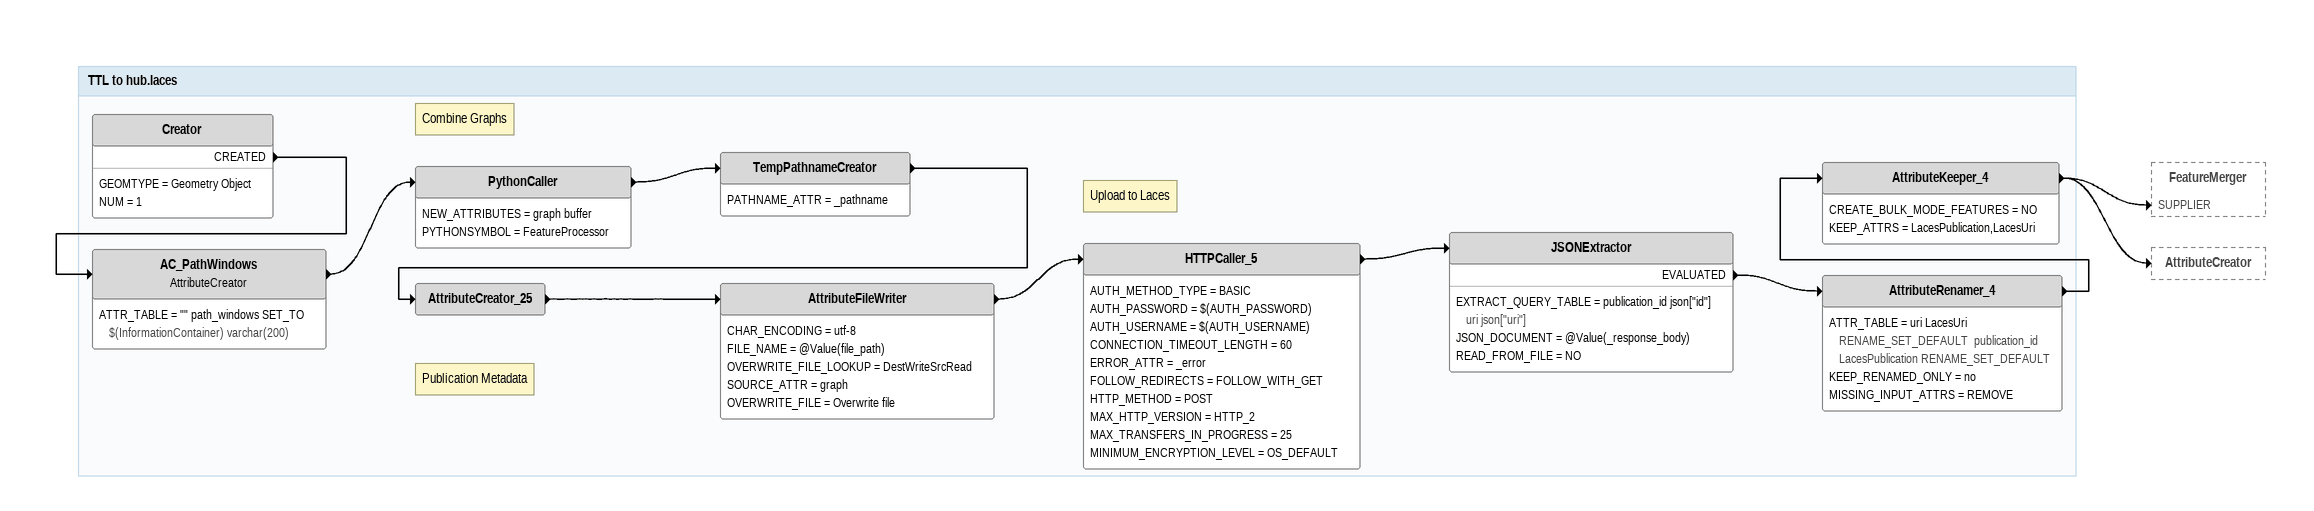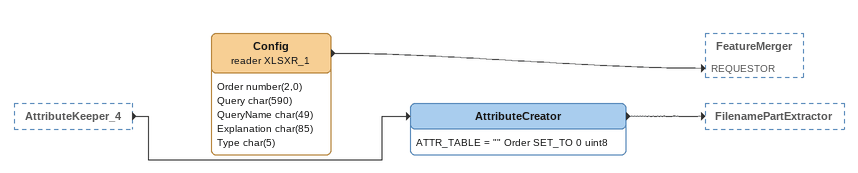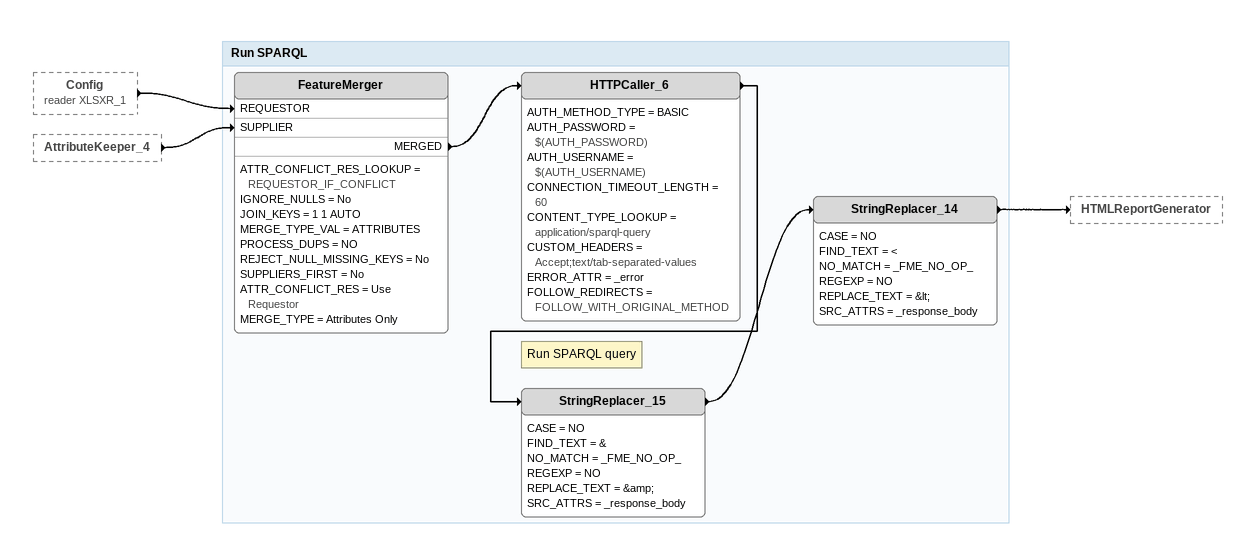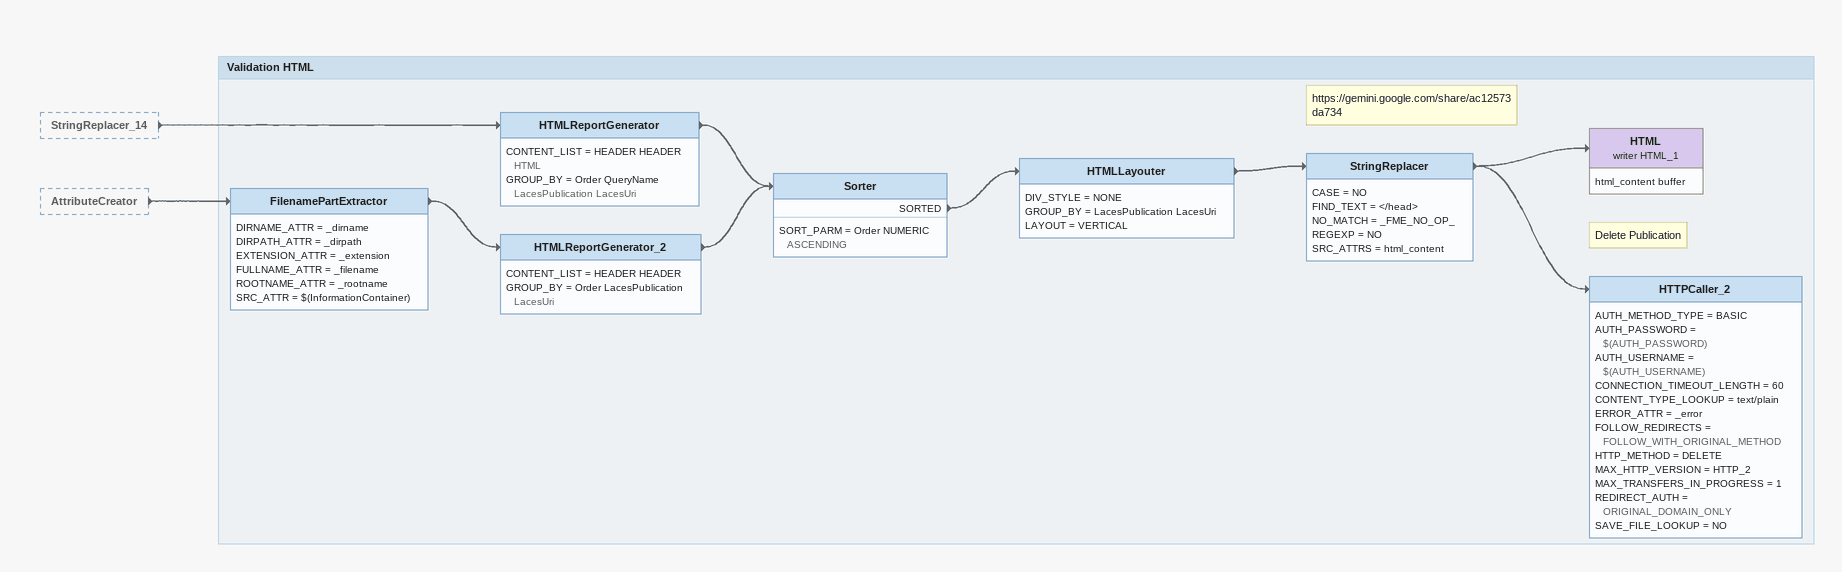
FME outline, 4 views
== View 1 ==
Bookmark: TTL to hub.laces
Creator
    GEOMTYPE = Geometry Object
    NUM = 1
    CREATED -> AC_PathWindows
AC_PathWindows: AttributeCreator
    ATTR_TABLE = "" path_windows SET_TO $(InformationContainer) varchar(200)
    -> PythonCaller
Note: Combine Graphs
PythonCaller
    NEW_ATTRIBUTES = graph buffer
    PYTHONSYMBOL = FeatureProcessor
    -> TempPathnameCreator
TempPathnameCreator
    PATHNAME_ATTR = _pathname
    -> AttributeCreator_25
Note: Publication Metadata
AttributeCreator_25
    -> AttributeFileWriter
AttributeFileWriter
    CHAR_ENCODING = utf-8
    FILE_NAME = @Value(file_path)
    OVERWRITE_FILE_LOOKUP = DestWriteSrcRead
    SOURCE_ATTR = graph
    OVERWRITE_FILE = Overwrite file
    -> HTTPCaller_5
Note: Upload to Laces
HTTPCaller_5
    AUTH_METHOD_TYPE = BASIC
    AUTH_PASSWORD = $(AUTH_PASSWORD)
    AUTH_USERNAME = $(AUTH_USERNAME)
    CONNECTION_TIMEOUT_LENGTH = 60
    ERROR_ATTR = _error
    FOLLOW_REDIRECTS = FOLLOW_WITH_GET
    HTTP_METHOD = POST
    MAX_HTTP_VERSION = HTTP_2
    MAX_TRANSFERS_IN_PROGRESS = 25
    MINIMUM_ENCRYPTION_LEVEL = OS_DEFAULT
    -> JSONExtractor
JSONExtractor
    EXTRACT_QUERY_TABLE = publication_id json["id"] uri json["uri"]
    JSON_DOCUMENT = @Value(_response_body)
    READ_FROM_FILE = NO
    EVALUATED -> AttributeRenamer_4
AttributeRenamer_4
    ATTR_TABLE = uri LacesUri RENAME_SET_DEFAULT  publication_id LacesPublication RENAME_SET_DEFAULT
    KEEP_RENAMED_ONLY = no
    MISSING_INPUT_ATTRS = REMOVE
    -> AttributeKeeper_4
AttributeKeeper_4
    CREATE_BULK_MODE_FEATURES = NO
    KEEP_ATTRS = LacesPublication,LacesUri
    -> FeatureMerger [SUPPLIER]
    -> AttributeCreator

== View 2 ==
AttributeKeeper_4 [outside]
    -> AttributeCreator
AttributeCreator
    ATTR_TABLE = "" Order SET_TO 0 uint8
    -> FilenamePartExtractor
Config (reader XLSXR_1)
    attributes: Order number(2,0), Query char(590), QueryName char(49), Explanation char(85), Type char(5)
    -> FeatureMerger [REQUESTOR]

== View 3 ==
Config (reader XLSXR_1) [outside]
    -> FeatureMerger [REQUESTOR]
AttributeKeeper_4 [outside]
    -> FeatureMerger [SUPPLIER]

Bookmark: Run SPARQL
FeatureMerger
    ATTR_CONFLICT_RES_LOOKUP = REQUESTOR_IF_CONFLICT
    IGNORE_NULLS = No
    JOIN_KEYS = 1 1 AUTO
    MERGE_TYPE_VAL = ATTRIBUTES
    PROCESS_DUPS = NO
    REJECT_NULL_MISSING_KEYS = No
    SUPPLIERS_FIRST = No
    ATTR_CONFLICT_RES = Use Requestor
    MERGE_TYPE = Attributes Only
    MERGED -> HTTPCaller_6
Note: Run SPARQL query
HTTPCaller_6
    AUTH_METHOD_TYPE = BASIC
    AUTH_PASSWORD = $(AUTH_PASSWORD)
    AUTH_USERNAME = $(AUTH_USERNAME)
    CONNECTION_TIMEOUT_LENGTH = 60
    CONTENT_TYPE_LOOKUP = application/sparql-query
    CUSTOM_HEADERS = Accept;text/tab-separated-values
    ERROR_ATTR = _error
    FOLLOW_REDIRECTS = FOLLOW_WITH_ORIGINAL_METHOD
    -> StringReplacer_15
StringReplacer_15
    CASE = NO
    FIND_TEXT = &
    NO_MATCH = _FME_NO_OP_
    REGEXP = NO
    REPLACE_TEXT = &amp;
    SRC_ATTRS = _response_body
    -> StringReplacer_14
StringReplacer_14
    CASE = NO
    FIND_TEXT = <
    NO_MATCH = _FME_NO_OP_
    REGEXP = NO
    REPLACE_TEXT = &lt;
    SRC_ATTRS = _response_body
    -> HTMLReportGenerator

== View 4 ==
StringReplacer_14 [outside]
    -> HTMLReportGenerator
AttributeCreator [outside]
    -> FilenamePartExtractor

Bookmark: Validation HTML
FilenamePartExtractor
    DIRNAME_ATTR = _dirname
    DIRPATH_ATTR = _dirpath
    EXTENSION_ATTR = _extension
    FULLNAME_ATTR = _filename
    ROOTNAME_ATTR = _rootname
    SRC_ATTR = $(InformationContainer)
    -> HTMLReportGenerator_2
HTMLReportGenerator_2
    CONTENT_LIST = HEADER HEADER
    GROUP_BY = Order LacesPublication LacesUri
    -> Sorter
HTMLReportGenerator
    CONTENT_LIST = HEADER HEADER HTML
    GROUP_BY = Order QueryName LacesPublication LacesUri
    -> Sorter
Sorter
    SORT_PARM = Order NUMERIC ASCENDING
    SORTED -> HTMLLayouter
HTMLLayouter
    DIV_STYLE = NONE
    GROUP_BY = LacesPublication LacesUri
    LAYOUT = VERTICAL
    -> StringReplacer
Note: https://gemini.google.com/share/ac12573da734
StringReplacer
    CASE = NO
    FIND_TEXT = </head>
    NO_MATCH = _FME_NO_OP_
    REGEXP = NO
    SRC_ATTRS = html_content
    -> HTML (writer HTML_1)
    -> HTTPCaller_2
HTML (writer HTML_1)
    attributes: html_content buffer
Note: Delete Publication
HTTPCaller_2
    AUTH_METHOD_TYPE = BASIC
    AUTH_PASSWORD = $(AUTH_PASSWORD)
    AUTH_USERNAME = $(AUTH_USERNAME)
    CONNECTION_TIMEOUT_LENGTH = 60
    CONTENT_TYPE_LOOKUP = text/plain
    ERROR_ATTR = _error
    FOLLOW_REDIRECTS = FOLLOW_WITH_ORIGINAL_METHOD
    HTTP_METHOD = DELETE
    MAX_HTTP_VERSION = HTTP_2
    MAX_TRANSFERS_IN_PROGRESS = 1
    REDIRECT_AUTH = ORIGINAL_DOMAIN_ONLY
    SAVE_FILE_LOOKUP = NO
